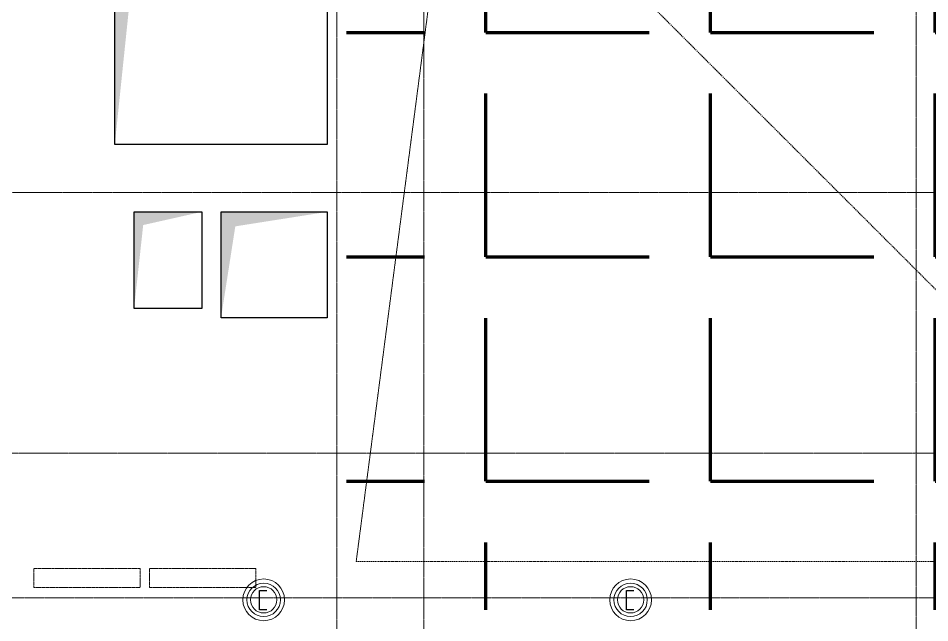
# Model space of a CAD drawing. Header units: millimetres. Extents: x -65509 to 912790, y 446 to 713294.
# Drawn here: x 141697 to 151137, y 363717 to 369984 of the extents above; entities that cross this region are included whole.
import ezdxf

# ---------------------------------------------------------------- set-up
doc = ezdxf.new("R2010")
doc.units = ezdxf.units.MM
for name, pattern in [('CENTER2', [28.575, 19.05, -3.175, 3.175, -3.175]), ('DASHED', [19.05, 12.7, -6.35]), ('HIDDEN', [9.525, 6.35, -3.175]), ('HIDDEN2', [4.7625, 3.175, -1.5875])]:
    doc.linetypes.add(name, pattern=pattern)
for name, color, linetype, lineweight in [('5.3) ММП плитка 6.1', 5, 'Continuous', 120), ('АР_Стены ЖБ', 250, 'Continuous', 35), ('АР_Тонкая', 250, 'Continuous', 5), ('КМ_Фахверки', 250, 'Continuous', 25), ('ОВ_Шахты_блок 4.1', 250, 'Continuous', 25), ('РД_Оси_100', 250, 'Continuous', 0)]:
    doc.layers.add(name, color=color, linetype=linetype, lineweight=lineweight)
doc.layers.add('АР_Делит', color=250, linetype='Continuous', lineweight=0, plot=False)
doc.layers.add('АР_Отопительные приборы', color=1, linetype='HIDDEN2', lineweight=0, true_color=0xff0000)

# ---------------------------------------------------------------- blocks, each defined once
blk = doc.blocks.new('СОШ_2200_АР_ОСИ_М100_28.05.24')
at = {"layer": 'РД_Оси_100', "linetype": 'CENTER2'}
for p, q in [((27600, -6155), (27600, 139938.679)), ((-5954.958, 72900), (95715.503, 72900))]:
    blk.add_line(p, q, dxfattribs=at)
for points in [[(28500, -6155), (28500, 139938.679)], [(119910, 70200), (-5954.958, 70200)], [(95715.503, 68700), (-5454.958, 68700), (-5954.958, 68850)]]:
    blk.add_lwpolyline(points, dxfattribs=at)
at = {"layer": 'РД_Оси_100', "color": 1, "linetype": 'CENTER2'}
blk.add_lwpolyline([(33600, 139938.679), (33600, -6155)], dxfattribs=at)
blk = doc.blocks.new('otv')
at = {"linetype": 'Continuous'}
blk.add_lwpolyline([(0, -1), (0, 0), (1, 0), (1, -1)], close=True, dxfattribs=at)
blk.add_solid([(0, -1), (0, 0), (0.1346, -0.1366), (1, 0)], dxfattribs=at)
blk = doc.blocks.new('Ф_пеноблок 200')
at = {"layer": 'АР_Делит', "color": 1}
for radius in [216.3, 173, 136.2]:
    blk.add_circle((103.4, -41.9), radius, dxfattribs=at)
at = {"layer": 'КМ_Фахверки'}
blk.add_lwpolyline([(0, -75), (0, 0), (200, 0), (200, -75)], dxfattribs=at)
blk = doc.blocks.new('Bottom_R_1100')
at = {"layer": 'АР_Отопительные приборы'}
blk.add_lwpolyline([(-550, -100), (550, -100), (550, 100), (-550, 100)], close=True, dxfattribs=at)

msp = doc.modelspace()

# ---------------------------------------------------------------- hatches: boundary and pattern name
at = {"layer": '5.3) ММП плитка 6.1'}
h = msp.add_hatch(dxfattribs=at)
h.set_pattern_fill('ANGLE', color=256, scale=333)
h.set_pattern_definition([(0, (0, 0), (0, 2326.005), [1691.64, -634.365]), (90, (0, 0), (-2326.005, 1e-13), [1691.64, -634.365])])
h.paths.add_polyline_path([(151077.159, 382476.733), (147617.159, 382476.733), (147617.159, 381756.733), (145097.159, 381756.733), (145097.159, 379476.733), (162897.159, 379476.733), (162897.159, 382476.733), (156928.423, 382476.733), (156928.423, 380556.733), (151077.159, 380556.733)])
h.paths.add_polyline_path([(162897.159, 370776.733), (145096.069, 370776.733), (145096.069, 363851.733), (161483.159, 363851.733), (161483.159, 365665.733), (162897.159, 365665.733)])

# ---------------------------------------------------------------- linework, layer by layer
at = {"layer": 'АР_Стены ЖБ', "linetype": 'HIDDEN', "lineweight": 0}
msp.add_lwpolyline([(162887.159, 378226.733), (146798.835, 376654.897), (145197.159, 364351.733)], dxfattribs=at)
at = {"layer": 'АР_Тонкая', "linetype": 'DASHED', "lineweight": 0}
for p, q in [((146932.172, 371438.342), (153997.172, 364373.342)), ((145197.159, 364351.733), (162797.159, 364351.733))]:
    msp.add_line(p, q, dxfattribs=at)

# ---------------------------------------------------------------- block references
at = {"layer": 'АР_Отопительные приборы'}
for p in [(142408.92, 364181.737), (143606.259, 364181.737)]:
    msp.add_blockref('Bottom_R_1100', p, dxfattribs=at)
at = {"layer": 'КМ_Фахверки', "rotation": 90}
for p in [(144197.159, 363851.737), (147997.159, 363851.734)]:
    msp.add_blockref('Ф_пеноблок 200', p, dxfattribs=at)
at = {"layer": 'ОВ_Шахты_блок 4.1', "color": 1}
for p, xscale, yscale in [((142697.159, 371976.733), 2200, 3300), ((142897.159, 367976.733), 700, 1000), ((143797.159, 367976.733), 1100, 1100)]:
    msp.add_blockref('otv', p, dxfattribs=dict(at, xscale=xscale, yscale=yscale))
at = {"layer": 'РД_Оси_100'}
msp.add_blockref('СОШ_2200_АР_ОСИ_М100_28.05.24', (117397.159, 295276.733), dxfattribs=at)

doc.saveas('drawing.dxf')
